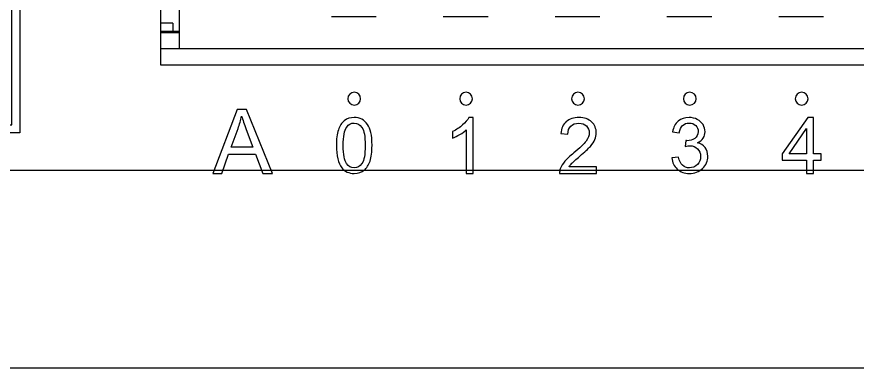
# Model space of a CAD drawing. Header units: millimetres. Extents: x 4086 to 8318, y 123 to 1549.
# Drawn here: x 6924.49 to 6950.78, y 995.54 to 1006.54 of the extents above; entities that cross this region are included whole.
import ezdxf

# ---------------------------------------------------------------- set-up
doc = ezdxf.new("R2010")
doc.units = ezdxf.units.MM
doc.layers.add('20_ALL_FEATURES', color=7, linetype='Continuous')
doc.layers.add('layer 3', color=7, linetype='Continuous')

msp = doc.modelspace()

# ---------------------------------------------------------------- linework, layer by layer
at = {"layer": '20_ALL_FEATURES', "color": 7, "linetype": 'Continuous'}
for p, q in [((6928.983, 1017.042), (6928.983, 1005.042)), ((6929.582, 1005.542), (6929.582, 1016.342)), ((6935.732, 1006.542), (6934.332, 1006.542)), ((6939.232, 1006.542), (6937.832, 1006.542)), ((6942.732, 1006.542), (6941.332, 1006.542)), ((6946.232, 1006.542), (6944.832, 1006.542)), ((6949.732, 1006.542), (6948.332, 1006.542)), ((6929.371, 1006.342), (6928.983, 1006.342)), ((6929.371, 1006.342), (6929.371, 1006.092)), ((6928.983, 1006.092), (6929.582, 1006.092)), ((6929.582, 1006.042), (6928.983, 1006.042)), ((6972.583, 1005.542), (6928.983, 1005.542)), ((6928.983, 1005.042), (6972.583, 1005.042)), ((6861.573, 1001.742), (7188.873, 1001.742)), ((7188.823, 995.542), (6861.623, 995.542))]:
    msp.add_line(p, q, dxfattribs=at)
at = {"layer": 'layer 3'}
for points, knots in [([(6916.303, 1002.914), (6930.92, 1002.914), (6916.46, 1002.914), (6924.587, 1002.914), (6924.587, 1002.914), (6924.587, 1048.813), (6924.587, 1100.505), (6924.587, 1109.134), (6924.587, 1109.134), (6924.587, 1109.134), (6916.303, 1109.134), (6916.303, 1109.134), (6916.303, 1109.134), (6916.234, 1109.134), (6916.178, 1109.078), (6916.178, 1109.009), (6916.178, 1109.009), (6916.178, 1108.94), (6916.234, 1108.884), (6916.303, 1108.884), (6916.303, 1108.884), (6916.303, 1108.884), (6924.337, 1108.884), (6924.337, 1108.884), (6924.337, 1108.884), (6924.337, 1091.949), (6924.337, 1028.119), (6924.337, 1003.164), (6924.337, 1003.164), (6912.928, 1003.164), (6928.469, 1003.164), (6916.303, 1003.164), (6916.303, 1003.164), (6916.234, 1003.164), (6916.178, 1003.108), (6916.178, 1003.039), (6916.178, 1003.039), (6916.178, 1002.97), (6916.234, 1002.914), (6916.303, 1002.914)], [0, 0, 0, 0, 0.090909, 0.090909, 0.090909, 0.090909, 0.181818, 0.181818, 0.181818, 0.181818, 0.272727, 0.272727, 0.272727, 0.272727, 0.363636, 0.363636, 0.363636, 0.363636, 0.454545, 0.454545, 0.454545, 0.454545, 0.545455, 0.545455, 0.545455, 0.545455, 0.636364, 0.636364, 0.636364, 0.636364, 0.727273, 0.727273, 0.727273, 0.727273, 0.818182, 0.818182, 0.818182, 0.818182, 1, 1, 1, 1]), ([(6935.046, 1004.179), (6935.156, 1004.179), (6935.246, 1004.089), (6935.246, 1003.979), (6935.246, 1003.979), (6935.246, 1003.868), (6935.156, 1003.779), (6935.046, 1003.779), (6935.046, 1003.779), (6934.935, 1003.779), (6934.846, 1003.868), (6934.846, 1003.979), (6934.846, 1003.979), (6934.846, 1004.089), (6934.935, 1004.179), (6935.046, 1004.179)], [0, 0, 0, 0, 0.2, 0.2, 0.2, 0.2, 0.4, 0.4, 0.4, 0.4, 0.6, 0.6, 0.6, 0.6, 1, 1, 1, 1]), ([(6938.546, 1004.179), (6938.656, 1004.179), (6938.746, 1004.089), (6938.746, 1003.979), (6938.746, 1003.979), (6938.746, 1003.868), (6938.656, 1003.779), (6938.546, 1003.779), (6938.546, 1003.779), (6938.435, 1003.779), (6938.346, 1003.868), (6938.346, 1003.979), (6938.346, 1003.979), (6938.346, 1004.089), (6938.435, 1004.179), (6938.546, 1004.179)], [0, 0, 0, 0, 0.2, 0.2, 0.2, 0.2, 0.4, 0.4, 0.4, 0.4, 0.6, 0.6, 0.6, 0.6, 1, 1, 1, 1]), ([(6942.046, 1004.179), (6942.156, 1004.179), (6942.246, 1004.089), (6942.246, 1003.979), (6942.246, 1003.979), (6942.246, 1003.868), (6942.156, 1003.779), (6942.046, 1003.779), (6942.046, 1003.779), (6941.935, 1003.779), (6941.846, 1003.868), (6941.846, 1003.979), (6941.846, 1003.979), (6941.846, 1004.089), (6941.935, 1004.179), (6942.046, 1004.179)], [0, 0, 0, 0, 0.2, 0.2, 0.2, 0.2, 0.4, 0.4, 0.4, 0.4, 0.6, 0.6, 0.6, 0.6, 1, 1, 1, 1]), ([(6945.546, 1004.179), (6945.656, 1004.179), (6945.746, 1004.089), (6945.746, 1003.979), (6945.746, 1003.979), (6945.746, 1003.868), (6945.656, 1003.779), (6945.546, 1003.779), (6945.546, 1003.779), (6945.435, 1003.779), (6945.346, 1003.868), (6945.346, 1003.979), (6945.346, 1003.979), (6945.346, 1004.089), (6945.435, 1004.179), (6945.546, 1004.179)], [0, 0, 0, 0, 0.2, 0.2, 0.2, 0.2, 0.4, 0.4, 0.4, 0.4, 0.6, 0.6, 0.6, 0.6, 1, 1, 1, 1]), ([(6949.046, 1004.179), (6949.156, 1004.179), (6949.246, 1004.089), (6949.246, 1003.979), (6949.246, 1003.979), (6949.246, 1003.868), (6949.156, 1003.779), (6949.046, 1003.779), (6949.046, 1003.779), (6948.935, 1003.779), (6948.846, 1003.868), (6948.846, 1003.979), (6948.846, 1003.979), (6948.846, 1004.089), (6948.935, 1004.179), (6949.046, 1004.179)], [0, 0, 0, 0, 0.2, 0.2, 0.2, 0.2, 0.4, 0.4, 0.4, 0.4, 0.6, 0.6, 0.6, 0.6, 1, 1, 1, 1]), ([(6930.619, 1001.639), (6930.619, 1001.639), (6931.387, 1003.639), (6931.387, 1003.639), (6931.387, 1003.639), (6931.387, 1003.639), (6931.678, 1003.639), (6931.678, 1003.639), (6931.678, 1003.639), (6931.678, 1003.639), (6932.492, 1001.639), (6932.492, 1001.639), (6932.492, 1001.639), (6932.492, 1001.639), (6932.191, 1001.639), (6932.191, 1001.639), (6932.191, 1001.639), (6932.191, 1001.639), (6931.959, 1002.245), (6931.959, 1002.245), (6931.959, 1002.245), (6931.959, 1002.245), (6931.117, 1002.245), (6931.117, 1002.245), (6931.117, 1002.245), (6931.117, 1002.245), (6930.9, 1001.639), (6930.9, 1001.639), (6930.9, 1001.639), (6930.9, 1001.639), (6930.619, 1001.639), (6930.619, 1001.639)], [0, 0, 0, 0, 0.111111, 0.111111, 0.111111, 0.111111, 0.222222, 0.222222, 0.222222, 0.222222, 0.333333, 0.333333, 0.333333, 0.333333, 0.444444, 0.444444, 0.444444, 0.444444, 0.555556, 0.555556, 0.555556, 0.555556, 0.666667, 0.666667, 0.666667, 0.666667, 0.777778, 0.777778, 0.777778, 0.777778, 1, 1, 1, 1]), ([(6931.195, 1002.461), (6931.195, 1002.461), (6931.876, 1002.461), (6931.876, 1002.461), (6931.876, 1002.461), (6931.876, 1002.461), (6931.668, 1003.015), (6931.668, 1003.015), (6931.668, 1003.015), (6931.605, 1003.184), (6931.558, 1003.323), (6931.524, 1003.433), (6931.524, 1003.433), (6931.497, 1003.302), (6931.46, 1003.174), (6931.414, 1003.048), (6931.414, 1003.048), (6931.414, 1003.048), (6931.195, 1002.461), (6931.195, 1002.461)], [0, 0, 0, 0, 0.166667, 0.166667, 0.166667, 0.166667, 0.333333, 0.333333, 0.333333, 0.333333, 0.5, 0.5, 0.5, 0.5, 0.666667, 0.666667, 0.666667, 0.666667, 1, 1, 1, 1]), ([(6934.488, 1002.514), (6934.488, 1002.716), (6934.509, 1002.88), (6934.55, 1003.004), (6934.55, 1003.004), (6934.592, 1003.128), (6934.654, 1003.223), (6934.736, 1003.29), (6934.736, 1003.29), (6934.818, 1003.356), (6934.921, 1003.389), (6935.046, 1003.389), (6935.046, 1003.389), (6935.137, 1003.389), (6935.218, 1003.371), (6935.288, 1003.334), (6935.288, 1003.334), (6935.357, 1003.297), (6935.415, 1003.243), (6935.459, 1003.174), (6935.459, 1003.174), (6935.504, 1003.104), (6935.539, 1003.019), (6935.565, 1002.919), (6935.565, 1002.919), (6935.591, 1002.819), (6935.603, 1002.684), (6935.603, 1002.514), (6935.603, 1002.514), (6935.603, 1002.313), (6935.583, 1002.15), (6935.542, 1002.026), (6935.542, 1002.026), (6935.501, 1001.902), (6935.439, 1001.807), (6935.356, 1001.74), (6935.356, 1001.74), (6935.275, 1001.673), (6935.171, 1001.639), (6935.046, 1001.639), (6935.046, 1001.639), (6934.881, 1001.639), (6934.751, 1001.698), (6934.657, 1001.816), (6934.657, 1001.816), (6934.544, 1001.959), (6934.488, 1002.192), (6934.488, 1002.514)], [0, 0, 0, 0, 0.076923, 0.076923, 0.076923, 0.076923, 0.153846, 0.153846, 0.153846, 0.153846, 0.230769, 0.230769, 0.230769, 0.230769, 0.307692, 0.307692, 0.307692, 0.307692, 0.384615, 0.384615, 0.384615, 0.384615, 0.461538, 0.461538, 0.461538, 0.461538, 0.538462, 0.538462, 0.538462, 0.538462, 0.615385, 0.615385, 0.615385, 0.615385, 0.692308, 0.692308, 0.692308, 0.692308, 0.769231, 0.769231, 0.769231, 0.769231, 0.846154, 0.846154, 0.846154, 0.846154, 1, 1, 1, 1]), ([(6938.767, 1001.639), (6938.767, 1001.639), (6938.553, 1001.639), (6938.553, 1001.639), (6938.553, 1001.639), (6938.553, 1001.639), (6938.553, 1003.003), (6938.553, 1003.003), (6938.553, 1003.003), (6938.501, 1002.954), (6938.433, 1002.905), (6938.35, 1002.856), (6938.35, 1002.856), (6938.266, 1002.807), (6938.191, 1002.77), (6938.124, 1002.745), (6938.124, 1002.745), (6938.124, 1002.745), (6938.124, 1002.952), (6938.124, 1002.952), (6938.124, 1002.952), (6938.244, 1003.008), (6938.349, 1003.076), (6938.438, 1003.157), (6938.438, 1003.157), (6938.528, 1003.236), (6938.592, 1003.314), (6938.629, 1003.389), (6938.629, 1003.389), (6938.629, 1003.389), (6938.767, 1003.389), (6938.767, 1003.389), (6938.767, 1003.389), (6938.767, 1003.389), (6938.767, 1001.639), (6938.767, 1001.639)], [0, 0, 0, 0, 0.1, 0.1, 0.1, 0.1, 0.2, 0.2, 0.2, 0.2, 0.3, 0.3, 0.3, 0.3, 0.4, 0.4, 0.4, 0.4, 0.5, 0.5, 0.5, 0.5, 0.6, 0.6, 0.6, 0.6, 0.7, 0.7, 0.7, 0.7, 0.8, 0.8, 0.8, 0.8, 1, 1, 1, 1]), ([(6942.623, 1001.844), (6942.623, 1001.844), (6942.623, 1001.639), (6942.623, 1001.639), (6942.623, 1001.639), (6942.623, 1001.639), (6941.469, 1001.639), (6941.469, 1001.639), (6941.469, 1001.639), (6941.467, 1001.691), (6941.476, 1001.74), (6941.494, 1001.788), (6941.494, 1001.788), (6941.524, 1001.867), (6941.571, 1001.944), (6941.636, 1002.02), (6941.636, 1002.02), (6941.702, 1002.096), (6941.795, 1002.183), (6941.916, 1002.283), (6941.916, 1002.283), (6942.105, 1002.438), (6942.233, 1002.561), (6942.3, 1002.652), (6942.3, 1002.652), (6942.367, 1002.743), (6942.401, 1002.829), (6942.401, 1002.91), (6942.401, 1002.91), (6942.401, 1002.995), (6942.371, 1003.066), (6942.31, 1003.124), (6942.31, 1003.124), (6942.249, 1003.183), (6942.169, 1003.212), (6942.072, 1003.212), (6942.072, 1003.212), (6941.968, 1003.212), (6941.885, 1003.181), (6941.823, 1003.119), (6941.823, 1003.119), (6941.761, 1003.058), (6941.73, 1002.973), (6941.729, 1002.864), (6941.729, 1002.864), (6941.729, 1002.864), (6941.51, 1002.886), (6941.51, 1002.886), (6941.51, 1002.886), (6941.525, 1003.049), (6941.582, 1003.174), (6941.68, 1003.26), (6941.68, 1003.26), (6941.779, 1003.346), (6941.911, 1003.389), (6942.077, 1003.389), (6942.077, 1003.389), (6942.244, 1003.389), (6942.376, 1003.343), (6942.474, 1003.25), (6942.474, 1003.25), (6942.571, 1003.157), (6942.62, 1003.042), (6942.62, 1002.905), (6942.62, 1002.905), (6942.62, 1002.835), (6942.606, 1002.767), (6942.577, 1002.699), (6942.577, 1002.699), (6942.549, 1002.632), (6942.501, 1002.561), (6942.435, 1002.486), (6942.435, 1002.486), (6942.369, 1002.412), (6942.259, 1002.309), (6942.105, 1002.179), (6942.105, 1002.179), (6941.977, 1002.071), (6941.894, 1001.998), (6941.858, 1001.96), (6941.858, 1001.96), (6941.821, 1001.921), (6941.791, 1001.883), (6941.767, 1001.844), (6941.767, 1001.844), (6941.767, 1001.844), (6942.623, 1001.844), (6942.623, 1001.844)], [0, 0, 0, 0, 0.043478, 0.043478, 0.043478, 0.043478, 0.086957, 0.086957, 0.086957, 0.086957, 0.130435, 0.130435, 0.130435, 0.130435, 0.173913, 0.173913, 0.173913, 0.173913, 0.217391, 0.217391, 0.217391, 0.217391, 0.26087, 0.26087, 0.26087, 0.26087, 0.304348, 0.304348, 0.304348, 0.304348, 0.347826, 0.347826, 0.347826, 0.347826, 0.391304, 0.391304, 0.391304, 0.391304, 0.434783, 0.434783, 0.434783, 0.434783, 0.478261, 0.478261, 0.478261, 0.478261, 0.521739, 0.521739, 0.521739, 0.521739, 0.565217, 0.565217, 0.565217, 0.565217, 0.608696, 0.608696, 0.608696, 0.608696, 0.652174, 0.652174, 0.652174, 0.652174, 0.695652, 0.695652, 0.695652, 0.695652, 0.73913, 0.73913, 0.73913, 0.73913, 0.782609, 0.782609, 0.782609, 0.782609, 0.826087, 0.826087, 0.826087, 0.826087, 0.869565, 0.869565, 0.869565, 0.869565, 0.913043, 0.913043, 0.913043, 0.913043, 1, 1, 1, 1]), ([(6944.984, 1002.123), (6944.984, 1002.123), (6945.195, 1002.152), (6945.195, 1002.152), (6945.195, 1002.152), (6945.219, 1002.032), (6945.26, 1001.946), (6945.318, 1001.893), (6945.318, 1001.893), (6945.376, 1001.84), (6945.447, 1001.814), (6945.531, 1001.814), (6945.531, 1001.814), (6945.631, 1001.814), (6945.715, 1001.849), (6945.783, 1001.917), (6945.783, 1001.917), (6945.85, 1001.986), (6945.884, 1002.071), (6945.884, 1002.172), (6945.884, 1002.172), (6945.884, 1002.269), (6945.853, 1002.348), (6945.789, 1002.411), (6945.789, 1002.411), (6945.726, 1002.474), (6945.646, 1002.506), (6945.548, 1002.506), (6945.548, 1002.506), (6945.509, 1002.506), (6945.459, 1002.498), (6945.4, 1002.482), (6945.4, 1002.482), (6945.4, 1002.482), (6945.423, 1002.666), (6945.423, 1002.666), (6945.423, 1002.666), (6945.437, 1002.665), (6945.449, 1002.664), (6945.457, 1002.664), (6945.457, 1002.664), (6945.547, 1002.664), (6945.628, 1002.688), (6945.7, 1002.734), (6945.7, 1002.734), (6945.772, 1002.781), (6945.808, 1002.853), (6945.808, 1002.95), (6945.808, 1002.95), (6945.808, 1003.027), (6945.781, 1003.091), (6945.729, 1003.141), (6945.729, 1003.141), (6945.677, 1003.192), (6945.609, 1003.217), (6945.527, 1003.217), (6945.527, 1003.217), (6945.445, 1003.217), (6945.376, 1003.191), (6945.322, 1003.139), (6945.322, 1003.139), (6945.267, 1003.087), (6945.232, 1003.01), (6945.216, 1002.906), (6945.216, 1002.906), (6945.216, 1002.906), (6945.006, 1002.944), (6945.006, 1002.944), (6945.006, 1002.944), (6945.032, 1003.085), (6945.09, 1003.195), (6945.181, 1003.273), (6945.181, 1003.273), (6945.272, 1003.351), (6945.386, 1003.389), (6945.522, 1003.389), (6945.522, 1003.389), (6945.615, 1003.389), (6945.701, 1003.369), (6945.78, 1003.329), (6945.78, 1003.329), (6945.859, 1003.289), (6945.919, 1003.235), (6945.961, 1003.166), (6945.961, 1003.166), (6946.002, 1003.096), (6946.023, 1003.023), (6946.023, 1002.945), (6946.023, 1002.945), (6946.023, 1002.871), (6946.003, 1002.804), (6945.964, 1002.743), (6945.964, 1002.743), (6945.924, 1002.683), (6945.865, 1002.634), (6945.787, 1002.599), (6945.787, 1002.599), (6945.888, 1002.575), (6945.967, 1002.527), (6946.023, 1002.453), (6946.023, 1002.453), (6946.079, 1002.38), (6946.107, 1002.287), (6946.107, 1002.176), (6946.107, 1002.176), (6946.107, 1002.027), (6946.052, 1001.9), (6945.943, 1001.795), (6945.943, 1001.795), (6945.834, 1001.691), (6945.696, 1001.639), (6945.529, 1001.639), (6945.529, 1001.639), (6945.379, 1001.639), (6945.254, 1001.685), (6945.155, 1001.774), (6945.155, 1001.774), (6945.055, 1001.864), (6944.998, 1001.98), (6944.984, 1002.123)], [0, 0, 0, 0, 0.032258, 0.032258, 0.032258, 0.032258, 0.064516, 0.064516, 0.064516, 0.064516, 0.096774, 0.096774, 0.096774, 0.096774, 0.129032, 0.129032, 0.129032, 0.129032, 0.16129, 0.16129, 0.16129, 0.16129, 0.193548, 0.193548, 0.193548, 0.193548, 0.225806, 0.225806, 0.225806, 0.225806, 0.258065, 0.258065, 0.258065, 0.258065, 0.290323, 0.290323, 0.290323, 0.290323, 0.322581, 0.322581, 0.322581, 0.322581, 0.354839, 0.354839, 0.354839, 0.354839, 0.387097, 0.387097, 0.387097, 0.387097, 0.419355, 0.419355, 0.419355, 0.419355, 0.451613, 0.451613, 0.451613, 0.451613, 0.483871, 0.483871, 0.483871, 0.483871, 0.516129, 0.516129, 0.516129, 0.516129, 0.548387, 0.548387, 0.548387, 0.548387, 0.580645, 0.580645, 0.580645, 0.580645, 0.612903, 0.612903, 0.612903, 0.612903, 0.645161, 0.645161, 0.645161, 0.645161, 0.677419, 0.677419, 0.677419, 0.677419, 0.709677, 0.709677, 0.709677, 0.709677, 0.741935, 0.741935, 0.741935, 0.741935, 0.774194, 0.774194, 0.774194, 0.774194, 0.806452, 0.806452, 0.806452, 0.806452, 0.83871, 0.83871, 0.83871, 0.83871, 0.870968, 0.870968, 0.870968, 0.870968, 0.903226, 0.903226, 0.903226, 0.903226, 0.935484, 0.935484, 0.935484, 0.935484, 1, 1, 1, 1]), ([(6949.2, 1001.639), (6949.2, 1001.639), (6949.2, 1002.057), (6949.2, 1002.057), (6949.2, 1002.057), (6949.2, 1002.057), (6948.439, 1002.057), (6948.439, 1002.057), (6948.439, 1002.057), (6948.439, 1002.057), (6948.439, 1002.255), (6948.439, 1002.255), (6948.439, 1002.255), (6948.439, 1002.255), (6949.239, 1003.389), (6949.239, 1003.389), (6949.239, 1003.389), (6949.239, 1003.389), (6949.415, 1003.389), (6949.415, 1003.389), (6949.415, 1003.389), (6949.415, 1003.389), (6949.415, 1002.255), (6949.415, 1002.255), (6949.415, 1002.255), (6949.415, 1002.255), (6949.652, 1002.255), (6949.652, 1002.255), (6949.652, 1002.255), (6949.652, 1002.255), (6949.652, 1002.057), (6949.652, 1002.057), (6949.652, 1002.057), (6949.652, 1002.057), (6949.415, 1002.057), (6949.415, 1002.057), (6949.415, 1002.057), (6949.415, 1002.057), (6949.415, 1001.639), (6949.415, 1001.639), (6949.415, 1001.639), (6949.415, 1001.639), (6949.2, 1001.639), (6949.2, 1001.639)], [0, 0, 0, 0, 0.083333, 0.083333, 0.083333, 0.083333, 0.166667, 0.166667, 0.166667, 0.166667, 0.25, 0.25, 0.25, 0.25, 0.333333, 0.333333, 0.333333, 0.333333, 0.416667, 0.416667, 0.416667, 0.416667, 0.5, 0.5, 0.5, 0.5, 0.583333, 0.583333, 0.583333, 0.583333, 0.666667, 0.666667, 0.666667, 0.666667, 0.75, 0.75, 0.75, 0.75, 0.833333, 0.833333, 0.833333, 0.833333, 1, 1, 1, 1]), ([(6934.703, 1002.513), (6934.703, 1002.231), (6934.736, 1002.044), (6934.802, 1001.951), (6934.802, 1001.951), (6934.868, 1001.858), (6934.949, 1001.812), (6935.046, 1001.812), (6935.046, 1001.812), (6935.142, 1001.812), (6935.224, 1001.858), (6935.289, 1001.951), (6935.289, 1001.951), (6935.355, 1002.045), (6935.388, 1002.232), (6935.388, 1002.513), (6935.388, 1002.513), (6935.388, 1002.795), (6935.355, 1002.983), (6935.289, 1003.075), (6935.289, 1003.075), (6935.224, 1003.168), (6935.142, 1003.215), (6935.043, 1003.215), (6935.043, 1003.215), (6934.947, 1003.215), (6934.869, 1003.174), (6934.811, 1003.092), (6934.811, 1003.092), (6934.739, 1002.988), (6934.703, 1002.794), (6934.703, 1002.513)], [0, 0, 0, 0, 0.111111, 0.111111, 0.111111, 0.111111, 0.222222, 0.222222, 0.222222, 0.222222, 0.333333, 0.333333, 0.333333, 0.333333, 0.444444, 0.444444, 0.444444, 0.444444, 0.555556, 0.555556, 0.555556, 0.555556, 0.666667, 0.666667, 0.666667, 0.666667, 0.777778, 0.777778, 0.777778, 0.777778, 1, 1, 1, 1]), ([(6949.2, 1002.255), (6949.2, 1002.255), (6949.2, 1003.043), (6949.2, 1003.043), (6949.2, 1003.043), (6949.2, 1003.043), (6948.651, 1002.255), (6948.651, 1002.255), (6948.651, 1002.255), (6948.651, 1002.255), (6949.2, 1002.255), (6949.2, 1002.255)], [0, 0, 0, 0, 0.25, 0.25, 0.25, 0.25, 0.5, 0.5, 0.5, 0.5, 1, 1, 1, 1])]:
    msp.add_open_spline(points, degree=3, knots=knots, dxfattribs=at)

doc.saveas('drawing.dxf')
